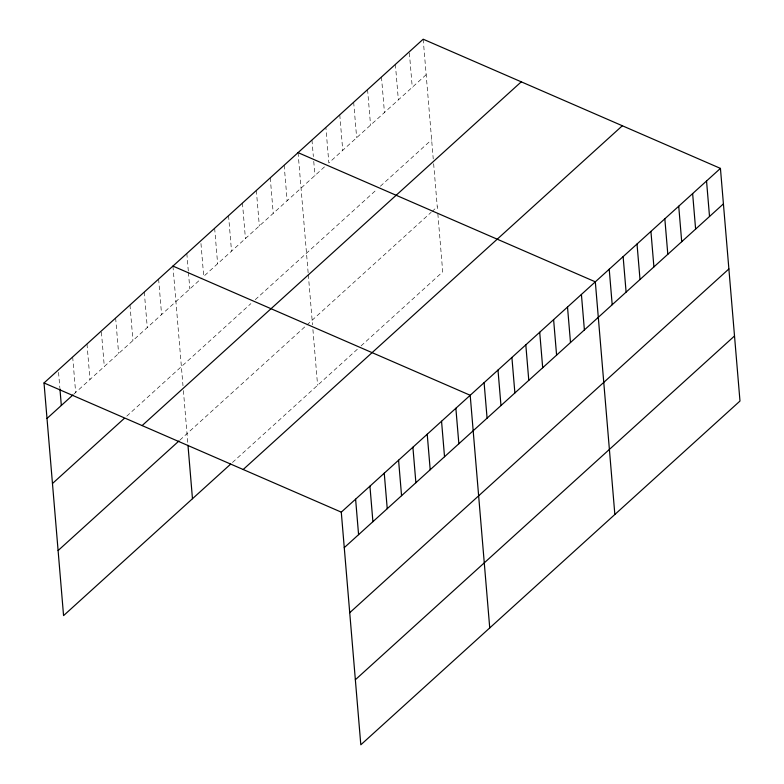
<?xml version="1.0" encoding="UTF-8"?>
<svg xmlns="http://www.w3.org/2000/svg" width="784" height="784" viewBox="0 0 784 784"><rect width="100%" height="100%" fill="white"/><g stroke="black" fill="none" stroke-linecap="round" stroke-linejoin="round"><path stroke-width="0.59" stroke-dasharray="3.92 2.94" d="M73.863 394.097L201.988 277.938M324.498 166.865L203.722 276.36L200.743 240.864M426.163 74.696L328.849 162.925L325.87 127.429M126.773 416.147L250.89 303.614M255.241 299.674L376.016 190.179M380.358 186.239L431.621 139.758M179.85 440.157L306.054 325.742M306.916 324.958L431.171 212.307M432.043 211.523L437.256 206.79M232.446 462.491L357.563 349.056M361.042 345.901L442.715 271.852L437.746 212.601M423.184 39.2L433.238 158.907M433.64 163.699L437.648 211.435M409.375 52.989L412.257 87.298M395.381 64.406L398.36 99.901M381.475 77.008L384.454 112.514M367.569 89.621L370.558 125.117M353.672 102.224L356.651 137.719M339.766 114.827L342.745 150.322M311.963 140.032L313.355 156.594M313.747 161.328L314.943 175.528M298.057 152.635L308.21 273.547M308.318 274.743L312.522 324.88M312.914 329.525L317.598 385.287M284.161 165.238L287.14 200.743M270.255 177.85L273.234 213.346M256.348 190.453L259.337 225.949M242.452 203.056L245.431 238.552M228.546 215.659L231.525 251.154M214.649 228.262L217.629 263.757M186.837 253.467L188.327 271.225M188.434 272.401L189.826 288.973M172.941 266.08L182.995 385.787M183.397 390.579L187.788 442.96M158.613 279.065L161.592 314.56M144.295 292.05L147.274 327.545M129.968 305.035L132.947 340.53M115.64 318.02L118.629 353.515M101.42 332.191L104.301 366.5M86.995 343.99L89.974 379.485M72.677 356.975L75.656 392.48M58.545 372.331L59.839 387.717"/><path stroke-width="1.18" d="M230.702 464.069L63.563 615.607L44.022 382.955L423.184 39.2L720.437 168.393L739.978 401.045L360.816 744.8L341.285 512.148L720.437 168.393M47.011 418.45L72.971 394.911M52.469 483.512L124.088 418.578M142.12 425.585L521.272 81.83M58.094 550.544L178.958 440.971M243.187 469.508L622.339 125.763M344.264 547.644L723.416 203.889M349.723 612.706L728.885 268.951M355.358 679.738L734.51 335.983M298.057 152.635L595.321 281.828L614.852 514.49M172.941 266.08L470.194 395.273L489.735 627.925M44.022 382.955L341.285 512.148M706.541 180.996L709.52 216.492M692.635 193.599L695.614 229.104M678.728 206.212L681.708 241.707M664.832 218.814L667.811 254.31M650.926 231.417L653.905 266.913M637.02 244.02L640.009 279.516M623.123 256.623L626.102 292.118M609.217 269.226L612.196 304.721M581.414 294.441L584.394 329.937M567.508 307.044L570.497 342.539M553.612 319.647L556.591 355.142M539.706 332.249L542.685 367.745M525.809 344.852L528.788 380.348M511.903 357.455L514.882 392.951M497.997 370.058L500.976 405.563M484.1 382.67L487.08 418.166M455.867 408.258L458.856 443.754M441.549 421.243L444.528 456.739M427.221 434.228L430.2 469.724M412.903 447.213L415.883 482.709M398.576 460.198L401.555 495.694M384.248 473.183L387.237 508.689M369.93 486.178L372.91 521.674M355.603 499.163L358.582 534.659M187.984 445.283L192.472 498.732M59.937 388.893L61.328 405.465"/></g></svg>
